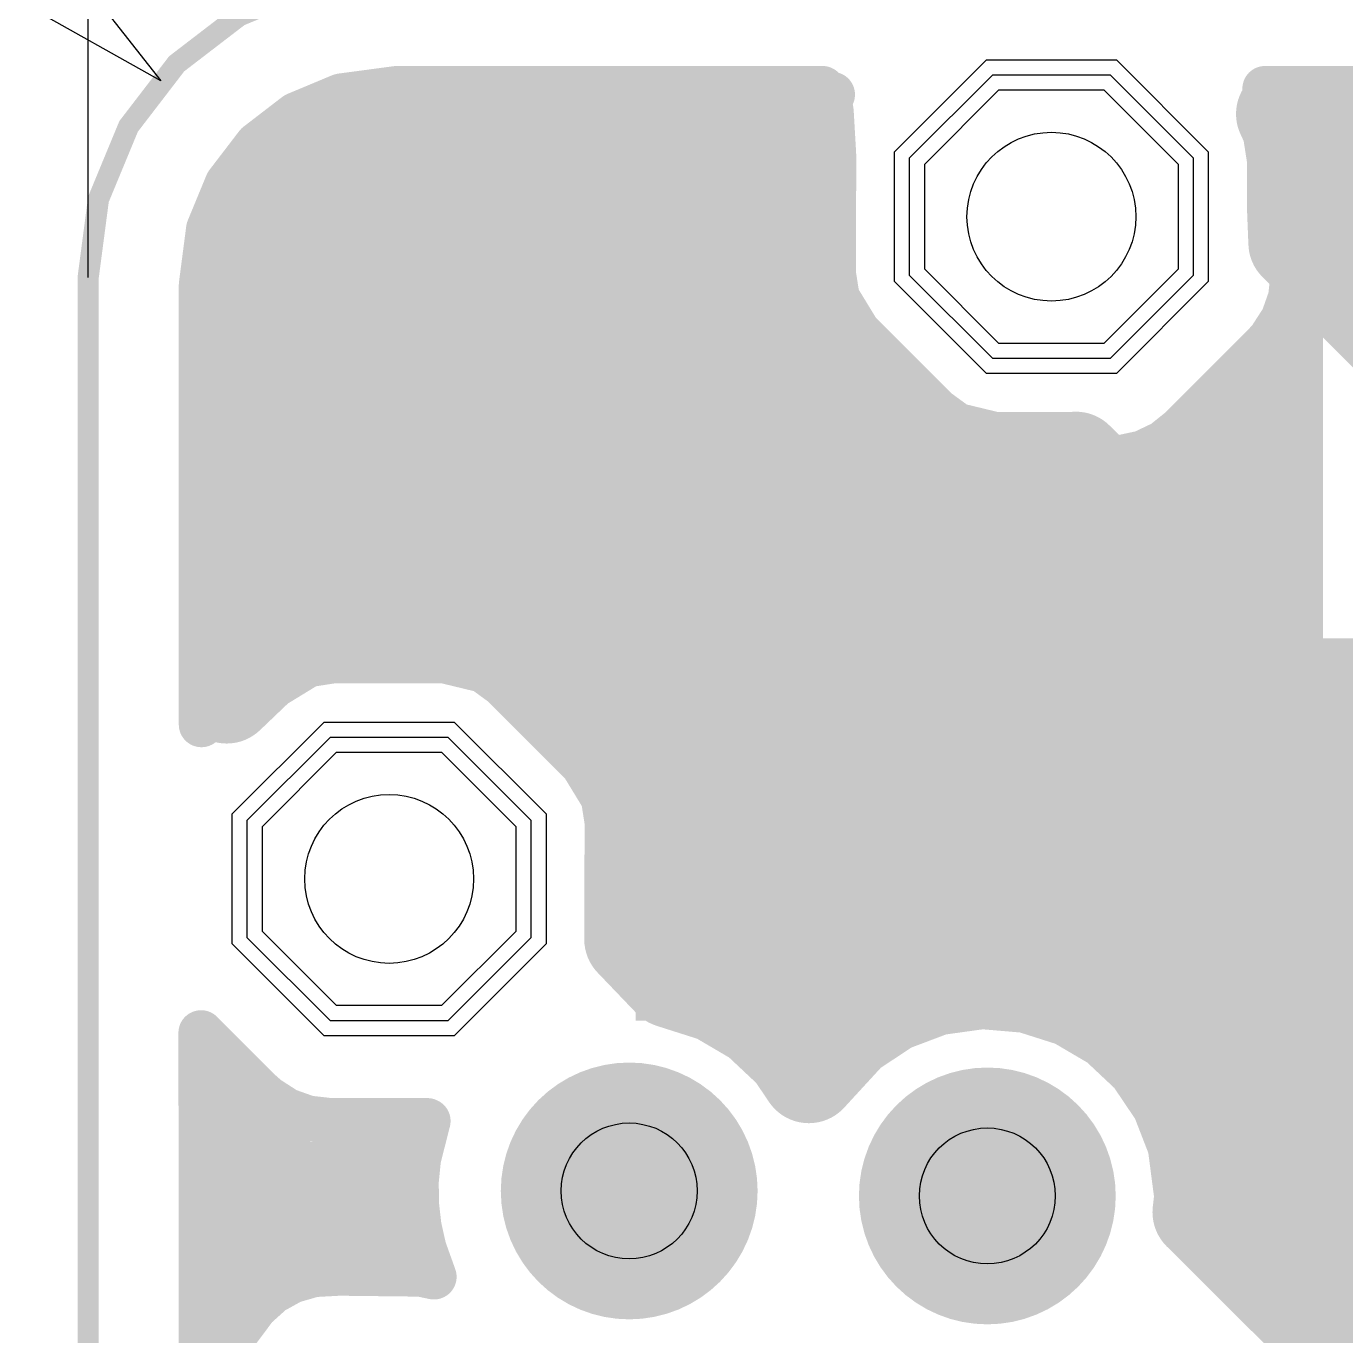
# Model space of a CAD drawing. Extents: x -121 to 151, y -197 to 34.
# Drawn here: x -0.41 to 8.32, y 17 to 25.66 of the extents above; entities that cross this region are included whole.
import ezdxf

# ---------------------------------------------------------------- set-up
doc = ezdxf.new("R2010")
doc.units = 0
for name, color, linetype in [('Board_Outline', 13, 'CONTINUOUS'), ('Bottom', 6, 'CONTINUOUS'), ('Bottom_Mask', 10, 'CONTINUOUS'), ('Bottom_Paste', 9, 'CONTINUOUS'), ('Drill_Bottom', 8, 'CONTINUOUS'), ('Drill_Top', 7, 'CONTINUOUS'), ('Top', 5, 'CONTINUOUS'), ('Top_Dimension', 14, 'CONTINUOUS'), ('Top_Mask', 3, 'CONTINUOUS'), ('Top_Paste', 4, 'CONTINUOUS'), ('Top_Silk', 2, 'CONTINUOUS')]:
    doc.layers.add(name, color=color, linetype=linetype)

msp = doc.modelspace()

# ---------------------------------------------------------------- linework, layer by layer
at = {"layer": 'Board_Outline', "linetype": 'CONTINUOUS', "const_width": 0.14}
msp.add_lwpolyline([(34, 0), (2, 0), (1.4823, 0.0681), (0.9999, 0.2678), (0.5857, 0.5856), (0.2678, 0.9999), (0.0681, 1.4823), (0, 2), (0, 24), (0.0681, 24.5177), (0.2678, 25.0001), (0.5857, 25.4143), (0.9999, 25.7322), (1.4823, 25.9319), (2, 26), (34, 26)], dxfattribs=at)
at = {"layer": 'Bottom', "linetype": 'CONTINUOUS', "const_width": 0.635}
for points in [[(1.7178, 25.0375), (1.4625, 24.9307)], [(2.0554, 25.0825), (1.7178, 25.0375)], [(4.7507, 25.0825), (2.0554, 25.0825)], [(4.767, 24.8029), (4.7507, 25.0825)], [(13.9582, 25.0825), (7.9158, 25.0825)], [(7.9158, 25.0825), (7.9556, 24.997)], [(1.4625, 24.9307), (1.24, 24.7599)], [(7.9556, 24.997), (7.9878, 24.7913)], [(1.24, 24.7599), (1.0692, 24.5373)], [(4.7647, 24.0137), (4.767, 24.8029)], [(7.9878, 24.7913), (7.9878, 24.4738)], [(1.0692, 24.5373), (0.9619, 24.2782)], [(1.0951, 24.4508), (4.6987, 24.4508)], [(7.9878, 24.4738), (7.9976, 24.2278)], [(8.0503, 24.4508), (12.279, 24.4508)], [(0.9619, 24.2782), (0.9175, 23.9402)], [(7.9976, 24.2278), (9.6603, 22.5651)], [(4.7969, 23.8081), (4.7647, 24.0137)], [(0.9175, 23.9402), (0.9175, 21.2322)], [(0.986, 23.8192), (4.7285, 23.8192)], [(4.9618, 23.5379), (4.7969, 23.8081)], [(8.4671, 23.8192), (12.0211, 23.8192)], [(5.5116, 22.9881), (4.9618, 23.5379)], [(0.986, 23.1875), (5.2444, 23.1875)], [(5.6798, 22.8654), (5.5116, 22.9881)], [(5.9874, 22.791), (5.6798, 22.8654)], [(6.5368, 22.791), (5.9874, 22.791)], [(8.2849, 21.0472), (6.538, 22.7942)], [(0.986, 22.5558), (6.7129, 22.5558)], [(0.986, 21.9242), (7.3479, 21.9242)], [(1.3977, 21.5978), (1.6034, 21.63)], [(1.6034, 21.63), (2.381, 21.63)], [(2.381, 21.63), (2.6886, 21.5556)], [(1.1276, 21.4329), (1.3977, 21.5978)], [(2.6886, 21.5556), (2.8568, 21.4329)], [(0.9175, 21.2322), (1.1276, 21.4329)], [(2.8568, 21.4329), (3.4066, 20.8831)], [(3.0596, 21.2925), (7.9729, 21.2925)], [(8.6307, 20.7209), (8.2849, 21.0472)], [(3.4066, 20.8831), (3.5715, 20.6129)], [(3.6153, 20.6608), (8.6576, 20.6608)], [(8.9203, 20.572), (8.6307, 20.7209)], [(3.5715, 20.6129), (3.6037, 20.4073)], [(3.6037, 20.4073), (3.6014, 19.6181)], [(3.6649, 20.0292), (12.1501, 20.0292)], [(3.6014, 19.6181), (3.8594, 19.3486)], [(3.6252, 19.3975), (12.2691, 19.3975)], [(3.8594, 19.3486), (4.1613, 19.2525)], [(5.6004, 19.2988), (5.9142, 19.3424)], [(5.9142, 19.3424), (6.2299, 19.3155)], [(4.1613, 19.2525), (4.4345, 19.092)], [(5.304, 19.1868), (5.6004, 19.2988)], [(6.2299, 19.3155), (6.5319, 19.2194)], [(5.0398, 19.012), (5.304, 19.1868)], [(6.5319, 19.2194), (6.805, 19.0589)], [(4.4345, 19.092), (4.6654, 18.875)], [(4.7705, 18.719), (5.0398, 19.012)], [(6.805, 19.0589), (7.0359, 18.8419)], [(4.6654, 18.875), (4.7705, 18.719)], [(7.0359, 18.8419), (7.213, 18.5792)], [(7.1574, 18.7658), (9.5505, 18.7658)], [(7.213, 18.5792), (7.3276, 18.2838)], [(7.3276, 18.2838), (7.3749, 17.92)], [(7.4253, 18.1342), (9.0544, 18.1342)], [(7.3749, 17.92), (7.3628, 17.8118)], [(7.3628, 17.8118), (8.0007, 17.1764)], [(7.7328, 17.5025), (8.9453, 17.5025)], [(8.0007, 17.1764), (9.0745, 17.1789)]]:
    msp.add_lwpolyline(points, dxfattribs=at)
at = {"layer": 'Bottom', "linetype": 'CONTINUOUS'}
for points, const_width in [([(1.559, 25.0375, 1), (1.8765, 25.0375, 1), (1.559, 25.0375, 1)], 0.3175), ([(1.559, 25.0375, 1), (1.8765, 25.0375, 1), (1.559, 25.0375, 1)], 0.3175), ([(1.8966, 25.0825, 1), (2.2141, 25.0825, 1), (1.8966, 25.0825, 1)], 0.3175), ([(1.8966, 25.0825, 1), (2.2141, 25.0825, 1), (1.8966, 25.0825, 1)], 0.3175), ([(4.592, 25.0825, 1), (4.9095, 25.0825, 1), (4.592, 25.0825, 1)], 0.3175), ([(4.592, 25.0825, 1), (4.9095, 25.0825, 1), (4.592, 25.0825, 1)], 0.3175), ([(7.757, 25.0825, 1), (8.0746, 25.0825, 1), (7.757, 25.0825, 1)], 0.3175), ([(7.757, 25.0825, 1), (8.0746, 25.0825, 1), (7.757, 25.0825, 1)], 0.3175), ([(1.3037, 24.9307, 1), (1.6212, 24.9307, 1), (1.3037, 24.9307, 1)], 0.3175), ([(1.3037, 24.9307, 1), (1.6212, 24.9307, 1), (1.3037, 24.9307, 1)], 0.3175), ([(7.7968, 24.997, 1), (8.1143, 24.997, 1), (7.7968, 24.997, 1)], 0.3175), ([(7.7968, 24.997, 1), (8.1143, 24.997, 1), (7.7968, 24.997, 1)], 0.3175), ([(1.0812, 24.7599, 1), (1.3987, 24.7599, 1), (1.0812, 24.7599, 1)], 0.3175), ([(1.0812, 24.7599, 1), (1.3987, 24.7599, 1), (1.0812, 24.7599, 1)], 0.3175), ([(4.6082, 24.8029, 1), (4.9258, 24.8029, 1), (4.6082, 24.8029, 1)], 0.3175), ([(4.6082, 24.8029, 1), (4.9258, 24.8029, 1), (4.6082, 24.8029, 1)], 0.3175), ([(7.829, 24.7913, 1), (8.1466, 24.7913, 1), (7.829, 24.7913, 1)], 0.3175), ([(7.829, 24.7913, 1), (8.1466, 24.7913, 1), (7.829, 24.7913, 1)], 0.3175), ([(0.9105, 24.5373, 1), (1.228, 24.5373, 1), (0.9105, 24.5373, 1)], 0.3175), ([(0.9105, 24.5373, 1), (1.228, 24.5373, 1), (0.9105, 24.5373, 1)], 0.3175), ([(7.829, 24.4738, 1), (8.1466, 24.4738, 1), (7.829, 24.4738, 1)], 0.3175), ([(7.829, 24.4738, 1), (8.1466, 24.4738, 1), (7.829, 24.4738, 1)], 0.3175), ([(0.8032, 24.2782, 1), (1.1207, 24.2782, 1), (0.8032, 24.2782, 1)], 0.3175), ([(0.8032, 24.2782, 1), (1.1207, 24.2782, 1), (0.8032, 24.2782, 1)], 0.3175), ([(7.8388, 24.2278, 1), (8.1563, 24.2278, 1), (7.8388, 24.2278, 1)], 0.3175), ([(7.8388, 24.2278, 1), (8.1563, 24.2278, 1), (7.8388, 24.2278, 1)], 0.3175), ([(4.6059, 24.0137, 1), (4.9234, 24.0137, 1), (4.6059, 24.0137, 1)], 0.3175), ([(4.6059, 24.0137, 1), (4.9234, 24.0137, 1), (4.6059, 24.0137, 1)], 0.3175), ([(0.7588, 23.9402, 1), (1.0763, 23.9402, 1), (0.7588, 23.9402, 1)], 0.3175), ([(0.7588, 23.9402, 1), (1.0763, 23.9402, 1), (0.7588, 23.9402, 1)], 0.3175), ([(4.6381, 23.8081, 1), (4.9556, 23.8081, 1), (4.6381, 23.8081, 1)], 0.3175), ([(4.6381, 23.8081, 1), (4.9556, 23.8081, 1), (4.6381, 23.8081, 1)], 0.3175), ([(4.803, 23.5379, 1), (5.1205, 23.5379, 1), (4.803, 23.5379, 1)], 0.3175), ([(4.803, 23.5379, 1), (5.1205, 23.5379, 1), (4.803, 23.5379, 1)], 0.3175), ([(5.3529, 22.9881, 1), (5.6704, 22.9881, 1), (5.3529, 22.9881, 1)], 0.3175), ([(5.3529, 22.9881, 1), (5.6704, 22.9881, 1), (5.3529, 22.9881, 1)], 0.3175), ([(5.5211, 22.8654, 1), (5.8385, 22.8654, 1), (5.5211, 22.8654, 1)], 0.3175), ([(5.5211, 22.8654, 1), (5.8385, 22.8654, 1), (5.5211, 22.8654, 1)], 0.3175), ([(5.8287, 22.791, 1), (6.1462, 22.791, 1), (5.8287, 22.791, 1)], 0.3175), ([(5.8287, 22.791, 1), (6.1462, 22.791, 1), (5.8287, 22.791, 1)], 0.3175), ([(6.3781, 22.791, 1), (6.6956, 22.791, 1), (6.3781, 22.791, 1)], 0.3175), ([(6.3792, 22.7942, 1), (6.6967, 22.7942, 1), (6.3792, 22.7942, 1)], 0.3175), ([(1.4446, 21.63, 1), (1.7621, 21.63, 1), (1.4446, 21.63, 1)], 0.3175), ([(1.4446, 21.63, 1), (1.7621, 21.63, 1), (1.4446, 21.63, 1)], 0.3175), ([(2.2222, 21.63, 1), (2.5397, 21.63, 1), (2.2222, 21.63, 1)], 0.3175), ([(2.2222, 21.63, 1), (2.5397, 21.63, 1), (2.2222, 21.63, 1)], 0.3175), ([(1.239, 21.5978, 1), (1.5565, 21.5978, 1), (1.239, 21.5978, 1)], 0.3175), ([(1.239, 21.5978, 1), (1.5565, 21.5978, 1), (1.239, 21.5978, 1)], 0.3175), ([(2.5298, 21.5556, 1), (2.8473, 21.5556, 1), (2.5298, 21.5556, 1)], 0.3175), ([(2.5298, 21.5556, 1), (2.8473, 21.5556, 1), (2.5298, 21.5556, 1)], 0.3175), ([(0.9688, 21.4329, 1), (1.2863, 21.4329, 1), (0.9688, 21.4329, 1)], 0.3175), ([(0.9688, 21.4329, 1), (1.2863, 21.4329, 1), (0.9688, 21.4329, 1)], 0.3175), ([(2.698, 21.4329, 1), (3.0155, 21.4329, 1), (2.698, 21.4329, 1)], 0.3175), ([(2.698, 21.4329, 1), (3.0155, 21.4329, 1), (2.698, 21.4329, 1)], 0.3175), ([(0.7587, 21.2322, 1), (1.0762, 21.2322, 1), (0.7587, 21.2322, 1)], 0.3175), ([(0.7587, 21.2322, 1), (1.0762, 21.2322, 1), (0.7587, 21.2322, 1)], 0.3175), ([(8.1262, 21.0472, 1), (8.4437, 21.0472, 1), (8.1262, 21.0472, 1)], 0.3175), ([(8.1262, 21.0472, 1), (8.4437, 21.0472, 1), (8.1262, 21.0472, 1)], 0.3175), ([(3.2479, 20.8831, 1), (3.5654, 20.8831, 1), (3.2479, 20.8831, 1)], 0.3175), ([(3.2479, 20.8831, 1), (3.5654, 20.8831, 1), (3.2479, 20.8831, 1)], 0.3175), ([(8.4719, 20.7209, 1), (8.7894, 20.7209, 1), (8.4719, 20.7209, 1)], 0.3175), ([(8.4719, 20.7209, 1), (8.7894, 20.7209, 1), (8.4719, 20.7209, 1)], 0.3175), ([(3.4128, 20.6129, 1), (3.7303, 20.6129, 1), (3.4128, 20.6129, 1)], 0.3175), ([(3.4128, 20.6129, 1), (3.7303, 20.6129, 1), (3.4128, 20.6129, 1)], 0.3175), ([(3.445, 20.4073, 1), (3.7625, 20.4073, 1), (3.445, 20.4073, 1)], 0.3175), ([(3.445, 20.4073, 1), (3.7625, 20.4073, 1), (3.445, 20.4073, 1)], 0.3175), ([(3.4427, 19.6181, 1), (3.7602, 19.6181, 1), (3.4427, 19.6181, 1)], 0.3175), ([(3.4427, 19.6181, 1), (3.7602, 19.6181, 1), (3.4427, 19.6181, 1)], 0.3175), ([(3.7006, 19.3486, 1), (4.0181, 19.3486, 1), (3.7006, 19.3486, 1)], 0.3175), ([(3.7006, 19.3486, 1), (4.0181, 19.3486, 1), (3.7006, 19.3486, 1)], 0.3175), ([(5.7555, 19.3424, 1), (6.073, 19.3424, 1), (5.7555, 19.3424, 1)], 0.3175), ([(5.7555, 19.3424, 1), (6.073, 19.3424, 1), (5.7555, 19.3424, 1)], 0.3175), ([(4.0026, 19.2525, 1), (4.3201, 19.2525, 1), (4.0026, 19.2525, 1)], 0.3175), ([(4.0026, 19.2525, 1), (4.3201, 19.2525, 1), (4.0026, 19.2525, 1)], 0.3175), ([(5.4417, 19.2988, 1), (5.7592, 19.2988, 1), (5.4417, 19.2988, 1)], 0.3175), ([(5.4417, 19.2988, 1), (5.7592, 19.2988, 1), (5.4417, 19.2988, 1)], 0.3175), ([(6.0712, 19.3155, 1), (6.3887, 19.3155, 1), (6.0712, 19.3155, 1)], 0.3175), ([(6.0712, 19.3155, 1), (6.3887, 19.3155, 1), (6.0712, 19.3155, 1)], 0.3175), ([(5.1453, 19.1868, 1), (5.4628, 19.1868, 1), (5.1453, 19.1868, 1)], 0.3175), ([(5.1453, 19.1868, 1), (5.4628, 19.1868, 1), (5.1453, 19.1868, 1)], 0.3175), ([(6.3731, 19.2194, 1), (6.6906, 19.2194, 1), (6.3731, 19.2194, 1)], 0.3175), ([(6.3731, 19.2194, 1), (6.6906, 19.2194, 1), (6.3731, 19.2194, 1)], 0.3175), ([(4.2758, 19.092, 1), (4.5932, 19.092, 1), (4.2758, 19.092, 1)], 0.3175), ([(4.2758, 19.092, 1), (4.5932, 19.092, 1), (4.2758, 19.092, 1)], 0.3175), ([(4.881, 19.012, 1), (5.1985, 19.012, 1), (4.881, 19.012, 1)], 0.3175), ([(4.881, 19.012, 1), (5.1985, 19.012, 1), (4.881, 19.012, 1)], 0.3175), ([(6.6463, 19.0589, 1), (6.9638, 19.0589, 1), (6.6463, 19.0589, 1)], 0.3175), ([(6.6463, 19.0589, 1), (6.9638, 19.0589, 1), (6.6463, 19.0589, 1)], 0.3175), ([(4.5066, 18.875, 1), (4.8241, 18.875, 1), (4.5066, 18.875, 1)], 0.3175), ([(4.5066, 18.875, 1), (4.8241, 18.875, 1), (4.5066, 18.875, 1)], 0.3175), ([(6.8772, 18.8419, 1), (7.1947, 18.8419, 1), (6.8772, 18.8419, 1)], 0.3175), ([(6.8772, 18.8419, 1), (7.1947, 18.8419, 1), (6.8772, 18.8419, 1)], 0.3175), ([(4.6118, 18.719, 1), (4.9293, 18.719, 1), (4.6118, 18.719, 1)], 0.3175), ([(4.6118, 18.719, 1), (4.9293, 18.719, 1), (4.6118, 18.719, 1)], 0.3175), ([(7.0542, 18.5792, 1), (7.3717, 18.5792, 1), (7.0542, 18.5792, 1)], 0.3175), ([(7.0542, 18.5792, 1), (7.3717, 18.5792, 1), (7.0542, 18.5792, 1)], 0.3175), ([(3.9565, 17.9531, 1), (3.2065, 17.9531, 1), (3.9565, 17.9531, 1)], 0.75), ([(6.327, 17.92, 1), (5.577, 17.92, 1), (6.327, 17.92, 1)], 0.75), ([(7.1689, 18.2838, 1), (7.4864, 18.2838, 1), (7.1689, 18.2838, 1)], 0.3175), ([(7.1689, 18.2838, 1), (7.4864, 18.2838, 1), (7.1689, 18.2838, 1)], 0.3175), ([(7.2161, 17.92, 1), (7.5336, 17.92, 1), (7.2161, 17.92, 1)], 0.3175), ([(7.2161, 17.92, 1), (7.5336, 17.92, 1), (7.2161, 17.92, 1)], 0.3175), ([(7.204, 17.8118, 1), (7.5215, 17.8118, 1), (7.204, 17.8118, 1)], 0.3175), ([(7.204, 17.8118, 1), (7.5215, 17.8118, 1), (7.204, 17.8118, 1)], 0.3175), ([(7.842, 17.1764, 1), (8.1595, 17.1764, 1), (7.842, 17.1764, 1)], 0.3175), ([(7.842, 17.1764, 1), (8.1595, 17.1764, 1), (7.842, 17.1764, 1)], 0.3175)]:
    msp.add_lwpolyline(points, format="xyb", dxfattribs=dict(at, const_width=const_width))
for points in [[(5.4376, 24.7913), (5.9874, 25.3412), (6.765, 25.3412), (7.3149, 24.7913), (7.3149, 24.0137), (6.765, 23.4639), (5.9874, 23.4639), (5.4376, 24.0137), (5.4376, 24.7913)], [(1.0535, 20.4073), (1.6034, 20.9571), (2.381, 20.9571), (2.9308, 20.4073), (2.9308, 19.6297), (2.381, 19.0798), (1.6034, 19.0798), (1.0535, 19.6297), (1.0535, 20.4073)]]:
    msp.add_lwpolyline(points, dxfattribs=at)
at = {"layer": 'Bottom_Mask', "linetype": 'CONTINUOUS'}
for points in [[(5.3376, 24.8328), (5.946, 25.4412), (6.8065, 25.4412), (7.4149, 24.8328), (7.4149, 23.9723), (6.8065, 23.3639), (5.946, 23.3639), (5.3376, 23.9723), (5.3376, 24.8328)], [(0.9535, 20.4487), (1.5619, 21.0571), (2.4224, 21.0571), (3.0308, 20.4487), (3.0308, 19.5882), (2.4224, 18.9798), (1.5619, 18.9798), (0.9535, 19.5882), (0.9535, 20.4487)]]:
    msp.add_lwpolyline(points, dxfattribs=at)
at = {"layer": 'Bottom_Mask', "linetype": 'CONTINUOUS', "const_width": 0.85}
for points in [[(4.0065, 17.9531, 1), (3.1565, 17.9531, 1), (4.0065, 17.9531, 1)], [(3.1565, 17.9531, 1), (4.0065, 17.9531, 1), (3.1565, 17.9531, 1)], [(6.377, 17.92, 1), (5.527, 17.92, 1), (6.377, 17.92, 1)], [(5.527, 17.92, 1), (6.377, 17.92, 1), (5.527, 17.92, 1)]]:
    msp.add_lwpolyline(points, format="xyb", dxfattribs=at)
at = {"layer": 'Bottom_Paste', "linetype": 'CONTINUOUS'}
for points in [[(5.5376, 24.7499), (6.0289, 25.2412), (6.7236, 25.2412), (7.2149, 24.7499), (7.2149, 24.0552), (6.7236, 23.5639), (6.0289, 23.5639), (5.5376, 24.0552), (5.5376, 24.7499)], [(1.1535, 20.3658), (1.6448, 20.8571), (2.3395, 20.8571), (2.8308, 20.3658), (2.8308, 19.6711), (2.3395, 19.1798), (1.6448, 19.1798), (1.1535, 19.6711), (1.1535, 20.3658)]]:
    msp.add_lwpolyline(points, dxfattribs=at)
at = {"layer": 'Bottom_Paste', "linetype": 'CONTINUOUS', "const_width": 0.65}
for points in [[(3.2565, 17.9531, 1), (3.9065, 17.9531, 1), (3.2565, 17.9531, 1)], [(5.627, 17.92, 1), (6.277, 17.92, 1), (5.627, 17.92, 1)]]:
    msp.add_lwpolyline(points, format="xyb", dxfattribs=at)
at = {"layer": 'Drill_Bottom'}
for centre, radius in [((6.3762, 24.4025), 0.5588), ((1.9922, 20.0185), 0.5588), ((3.5815, 17.9531), 0.45), ((5.952, 17.92), 0.45)]:
    msp.add_circle(centre, radius, dxfattribs=at)
at = {"layer": 'Drill_Top'}
for centre, radius in [((6.3762, 24.4025), 0.5588), ((1.9922, 20.0185), 0.5588), ((3.5815, 17.9531), 0.45), ((5.952, 17.92), 0.45)]:
    msp.add_circle(centre, radius, dxfattribs=at)
at = {"layer": 'Top', "linetype": 'CONTINUOUS', "const_width": 0.3}
for points in [[(1.6745, 25.2007), (1.3765, 25.0764)], [(2.0431, 25.25), (1.6745, 25.2007)], [(4.8607, 25.25), (2.0431, 25.25)], [(4.8424, 25.0812), (4.926, 25.2108)], [(4.8898, 25.1625), (4.8607, 25.25)], [(4.926, 25.2108), (4.8898, 25.1625)], [(8.024, 25.2484), (7.7904, 25.25)], [(7.7904, 25.25), (7.8422, 25.1915)], [(7.8422, 25.1915), (7.9187, 25.0628)], [(8.024, 20.045), (8.024, 25.2484)], [(1.3765, 25.0764), (1.1192, 24.8784)], [(4.7925, 24.9401), (4.8424, 25.0812)], [(7.9187, 25.0628), (7.9642, 24.9202)], [(1.2464, 24.9533), (4.7677, 24.9533)], [(4.7756, 24.7913), (4.7925, 24.9401)], [(7.9642, 24.9202), (7.9769, 24.6413)], [(1.1192, 24.8784), (0.9219, 24.6205)], [(4.7756, 24.0137), (4.7756, 24.7913)], [(0.9792, 24.6567), (4.7442, 24.6567)], [(0.9219, 24.6205), (0.7981, 24.3204)], [(7.9769, 24.6413), (7.9769, 24.0137)], [(0.7981, 24.3204), (0.75, 23.9508)], [(0.8433, 24.36), (4.7442, 24.36)], [(0.7964, 24.0633), (4.7442, 24.0633)], [(4.7793, 23.9486), (4.7756, 24.0137)], [(7.9769, 24.0137), (7.96, 23.865)], [(0.75, 23.9508), (0.75, 21.0404)], [(4.8118, 23.7978), (4.7793, 23.9486)], [(7.96, 23.865), (7.9101, 23.7239)], [(4.8763, 23.6628), (4.8118, 23.7978)], [(0.7823, 23.7667), (4.7958, 23.7667)], [(7.9101, 23.7239), (7.8264, 23.5943)], [(4.9695, 23.5456), (4.8763, 23.6628)], [(5.5193, 22.9958), (4.9695, 23.5456)], [(7.783, 23.5456), (7.2331, 22.9958)], [(7.8264, 23.5943), (7.783, 23.5456)], [(0.7823, 23.47), (5.0161, 23.47)], [(7.7386, 23.47), (7.9927, 23.47)], [(0.7823, 23.1733), (5.3114, 23.1733)], [(7.4386, 23.1733), (7.9927, 23.1733)], [(5.568, 22.9523), (5.5193, 22.9958)], [(7.2331, 22.9958), (7.116, 22.9026)], [(5.6976, 22.8687), (5.568, 22.9523)], [(0.7823, 22.8767), (5.6536, 22.8767)], [(5.8387, 22.8188), (5.6976, 22.8687)], [(5.9874, 22.8019), (5.8387, 22.8188)], [(6.9809, 22.8381), (6.8302, 22.8056)], [(7.116, 22.9026), (6.9809, 22.8381)], [(7.1011, 22.8767), (7.9927, 22.8767)], [(6.765, 22.8019), (5.9874, 22.8019)], [(6.8302, 22.8056), (6.765, 22.8019)], [(0.7823, 22.58), (7.9927, 22.58)], [(0.7823, 22.2833), (7.9927, 22.2833)], [(0.7823, 21.9867), (7.9927, 21.9867)], [(0.7823, 21.69), (7.9927, 21.69)], [(1.3875, 21.5829), (1.5382, 21.6154)], [(1.5382, 21.6154), (1.6034, 21.6191)], [(1.6034, 21.6191), (2.381, 21.6191)], [(2.381, 21.6191), (2.5297, 21.6022)], [(2.5297, 21.6022), (2.6708, 21.5523)], [(1.1353, 21.4252), (1.2524, 21.5184)], [(1.2524, 21.5184), (1.3875, 21.5829)], [(2.6708, 21.5523), (2.8004, 21.4687)], [(0.75, 21.0404), (1.1353, 21.4252)], [(2.8004, 21.4687), (2.8491, 21.4252)], [(2.8491, 21.4252), (3.3429, 20.9314)], [(8.0246, 21.462), (11.0474, 21.462)], [(0.7823, 21.3933), (1.0739, 21.3933)], [(2.9105, 21.3933), (7.9927, 21.3933)], [(3.2058, 21.0967), (7.9927, 21.0967)], [(3.3429, 20.9314), (6.755, 20.9305)], [(6.755, 20.9305), (6.9043, 20.9182)], [(6.9043, 20.9182), (7.0496, 20.8816)], [(7.0496, 20.8816), (7.1869, 20.8217)], [(7.1869, 20.8217), (7.2732, 20.7689)], [(7.2558, 20.8), (7.9927, 20.8)], [(7.2732, 20.7689), (7.3998, 20.6633)], [(7.3998, 20.6633), (8.024, 20.045)], [(7.5886, 20.5033), (7.9927, 20.5033)], [(7.8839, 20.2067), (7.9969, 20.2067)], [(11.048, 19.925), (8.1423, 19.9209)], [(8.1423, 19.9209), (8.9758, 19.0873)], [(8.1839, 19.91), (12.1927, 19.91)], [(1.1353, 18.6117), (0.7475, 18.9995)], [(0.7475, 18.9995), (0.75, 16.7092)], [(0.7823, 18.7233), (0.9967, 18.7233)], [(1.1839, 18.5683), (1.1353, 18.6117)], [(1.3135, 18.4846), (1.1839, 18.5683)], [(1.4546, 18.4347), (1.3135, 18.4846)], [(0.7823, 18.4267), (1.4677, 18.4267)], [(1.6034, 18.4178), (1.4546, 18.4347)], [(2.245, 18.4178), (1.6034, 18.4178)], [(2.1857, 18.1664), (2.2491, 18.4158)], [(0.7823, 18.13), (2.152, 18.13)], [(2.1709, 18.0172), (2.1857, 18.1664)], [(2.1721, 17.8673), (2.1709, 18.0172)], [(2.1891, 17.7183), (2.1721, 17.8673)], [(0.7823, 17.8333), (2.1427, 17.8333)], [(2.2219, 17.572), (2.1891, 17.7183)], [(0.7823, 17.5367), (2.2036, 17.5367)], [(2.2889, 17.3846), (2.2219, 17.572)], [(1.4932, 17.4004), (1.6625, 17.4095)], [(1.6625, 17.4095), (2.1992, 17.4034)], [(2.1992, 17.4034), (2.2889, 17.3846)], [(1.2183, 17.2866), (1.3493, 17.3592)], [(1.3493, 17.3592), (1.4932, 17.4004)], [(0.7823, 17.24), (1.1302, 17.24)], [(1.107, 17.1865), (1.2183, 17.2866)], [(0.75, 16.7092), (1.107, 17.1865)], [(0.7823, 16.9433), (0.8944, 16.9433)]]:
    msp.add_lwpolyline(points, dxfattribs=at)
at = {"layer": 'Top', "linetype": 'CONTINUOUS'}
for points, const_width in [([(1.5995, 25.2007, 1), (1.7495, 25.2007, 1), (1.5995, 25.2007, 1)], 0.15), ([(1.5995, 25.2007, 1), (1.7495, 25.2007, 1), (1.5995, 25.2007, 1)], 0.15), ([(1.9681, 25.25, 1), (2.1181, 25.25, 1), (1.9681, 25.25, 1)], 0.15), ([(1.9681, 25.25, 1), (2.1181, 25.25, 1), (1.9681, 25.25, 1)], 0.15), ([(4.7857, 25.25, 1), (4.9357, 25.25, 1), (4.7857, 25.25, 1)], 0.15), ([(4.7857, 25.25, 1), (4.9357, 25.25, 1), (4.7857, 25.25, 1)], 0.15), ([(4.851, 25.2108, 1), (5.001, 25.2108, 1), (4.851, 25.2108, 1)], 0.15), ([(4.851, 25.2108, 1), (5.001, 25.2108, 1), (4.851, 25.2108, 1)], 0.15), ([(7.7154, 25.25, 1), (7.8654, 25.25, 1), (7.7154, 25.25, 1)], 0.15), ([(7.7154, 25.25, 1), (7.8654, 25.25, 1), (7.7154, 25.25, 1)], 0.15), ([(7.7672, 25.1915, 1), (7.9172, 25.1915, 1), (7.7672, 25.1915, 1)], 0.15), ([(7.7672, 25.1915, 1), (7.9172, 25.1915, 1), (7.7672, 25.1915, 1)], 0.15), ([(7.949, 25.2484, 1), (8.099, 25.2484, 1), (7.949, 25.2484, 1)], 0.15), ([(7.949, 25.2484, 1), (8.099, 25.2484, 1), (7.949, 25.2484, 1)], 0.15), ([(4.8148, 25.1625, 1), (4.9648, 25.1625, 1), (4.8148, 25.1625, 1)], 0.15), ([(4.8148, 25.1625, 1), (4.9648, 25.1625, 1), (4.8148, 25.1625, 1)], 0.15), ([(1.3015, 25.0764, 1), (1.4515, 25.0764, 1), (1.3015, 25.0764, 1)], 0.15), ([(1.3015, 25.0764, 1), (1.4515, 25.0764, 1), (1.3015, 25.0764, 1)], 0.15), ([(4.7674, 25.0812, 1), (4.9174, 25.0812, 1), (4.7674, 25.0812, 1)], 0.15), ([(4.7674, 25.0812, 1), (4.9174, 25.0812, 1), (4.7674, 25.0812, 1)], 0.15), ([(7.8437, 25.0628, 1), (7.9937, 25.0628, 1), (7.8437, 25.0628, 1)], 0.15), ([(7.8437, 25.0628, 1), (7.9937, 25.0628, 1), (7.8437, 25.0628, 1)], 0.15), ([(4.7175, 24.9401, 1), (4.8675, 24.9401, 1), (4.7175, 24.9401, 1)], 0.15), ([(4.7175, 24.9401, 1), (4.8675, 24.9401, 1), (4.7175, 24.9401, 1)], 0.15), ([(7.8892, 24.9202, 1), (8.0392, 24.9202, 1), (7.8892, 24.9202, 1)], 0.15), ([(7.8892, 24.9202, 1), (8.0392, 24.9202, 1), (7.8892, 24.9202, 1)], 0.15), ([(1.0442, 24.8784, 1), (1.1942, 24.8784, 1), (1.0442, 24.8784, 1)], 0.15), ([(1.0442, 24.8784, 1), (1.1942, 24.8784, 1), (1.0442, 24.8784, 1)], 0.15), ([(4.7006, 24.7913, 1), (4.8506, 24.7913, 1), (4.7006, 24.7913, 1)], 0.15), ([(4.7006, 24.7913, 1), (4.8506, 24.7913, 1), (4.7006, 24.7913, 1)], 0.15), ([(0.8469, 24.6205, 1), (0.9969, 24.6205, 1), (0.8469, 24.6205, 1)], 0.15), ([(0.8469, 24.6205, 1), (0.9969, 24.6205, 1), (0.8469, 24.6205, 1)], 0.15), ([(7.9019, 24.6413, 1), (8.0519, 24.6413, 1), (7.9019, 24.6413, 1)], 0.15), ([(7.9019, 24.6413, 1), (8.0519, 24.6413, 1), (7.9019, 24.6413, 1)], 0.15), ([(0.7231, 24.3204, 1), (0.8731, 24.3204, 1), (0.7231, 24.3204, 1)], 0.15), ([(0.7231, 24.3204, 1), (0.8731, 24.3204, 1), (0.7231, 24.3204, 1)], 0.15), ([(4.7006, 24.0137, 1), (4.8506, 24.0137, 1), (4.7006, 24.0137, 1)], 0.15), ([(4.7006, 24.0137, 1), (4.8506, 24.0137, 1), (4.7006, 24.0137, 1)], 0.15), ([(7.9019, 24.0137, 1), (8.0519, 24.0137, 1), (7.9019, 24.0137, 1)], 0.15), ([(7.9019, 24.0137, 1), (8.0519, 24.0137, 1), (7.9019, 24.0137, 1)], 0.15), ([(0.675, 23.9508, 1), (0.825, 23.9508, 1), (0.675, 23.9508, 1)], 0.15), ([(0.675, 23.9508, 1), (0.825, 23.9508, 1), (0.675, 23.9508, 1)], 0.15), ([(4.7043, 23.9486, 1), (4.8543, 23.9486, 1), (4.7043, 23.9486, 1)], 0.15), ([(4.7043, 23.9486, 1), (4.8543, 23.9486, 1), (4.7043, 23.9486, 1)], 0.15), ([(7.885, 23.865, 1), (8.035, 23.865, 1), (7.885, 23.865, 1)], 0.15), ([(7.885, 23.865, 1), (8.035, 23.865, 1), (7.885, 23.865, 1)], 0.15), ([(4.7368, 23.7978, 1), (4.8868, 23.7978, 1), (4.7368, 23.7978, 1)], 0.15), ([(4.7368, 23.7978, 1), (4.8868, 23.7978, 1), (4.7368, 23.7978, 1)], 0.15), ([(7.8351, 23.7239, 1), (7.9851, 23.7239, 1), (7.8351, 23.7239, 1)], 0.15), ([(7.8351, 23.7239, 1), (7.9851, 23.7239, 1), (7.8351, 23.7239, 1)], 0.15), ([(4.8013, 23.6628, 1), (4.9513, 23.6628, 1), (4.8013, 23.6628, 1)], 0.15), ([(4.8013, 23.6628, 1), (4.9513, 23.6628, 1), (4.8013, 23.6628, 1)], 0.15), ([(4.8945, 23.5456, 1), (5.0445, 23.5456, 1), (4.8945, 23.5456, 1)], 0.15), ([(4.8945, 23.5456, 1), (5.0445, 23.5456, 1), (4.8945, 23.5456, 1)], 0.15), ([(7.708, 23.5456, 1), (7.858, 23.5456, 1), (7.708, 23.5456, 1)], 0.15), ([(7.708, 23.5456, 1), (7.858, 23.5456, 1), (7.708, 23.5456, 1)], 0.15), ([(7.7514, 23.5943, 1), (7.9014, 23.5943, 1), (7.7514, 23.5943, 1)], 0.15), ([(7.7514, 23.5943, 1), (7.9014, 23.5943, 1), (7.7514, 23.5943, 1)], 0.15), ([(5.4443, 22.9958, 1), (5.5943, 22.9958, 1), (5.4443, 22.9958, 1)], 0.15), ([(5.4443, 22.9958, 1), (5.5943, 22.9958, 1), (5.4443, 22.9958, 1)], 0.15), ([(7.1581, 22.9958, 1), (7.3081, 22.9958, 1), (7.1581, 22.9958, 1)], 0.15), ([(7.1581, 22.9958, 1), (7.3081, 22.9958, 1), (7.1581, 22.9958, 1)], 0.15), ([(5.493, 22.9523, 1), (5.643, 22.9523, 1), (5.493, 22.9523, 1)], 0.15), ([(5.493, 22.9523, 1), (5.643, 22.9523, 1), (5.493, 22.9523, 1)], 0.15), ([(5.6226, 22.8687, 1), (5.7726, 22.8687, 1), (5.6226, 22.8687, 1)], 0.15), ([(5.6226, 22.8687, 1), (5.7726, 22.8687, 1), (5.6226, 22.8687, 1)], 0.15), ([(5.7637, 22.8188, 1), (5.9137, 22.8188, 1), (5.7637, 22.8188, 1)], 0.15), ([(5.7637, 22.8188, 1), (5.9137, 22.8188, 1), (5.7637, 22.8188, 1)], 0.15), ([(6.9059, 22.8381, 1), (7.0559, 22.8381, 1), (6.9059, 22.8381, 1)], 0.15), ([(6.9059, 22.8381, 1), (7.0559, 22.8381, 1), (6.9059, 22.8381, 1)], 0.15), ([(7.041, 22.9026, 1), (7.191, 22.9026, 1), (7.041, 22.9026, 1)], 0.15), ([(7.041, 22.9026, 1), (7.191, 22.9026, 1), (7.041, 22.9026, 1)], 0.15), ([(5.9124, 22.8019, 1), (6.0624, 22.8019, 1), (5.9124, 22.8019, 1)], 0.15), ([(5.9124, 22.8019, 1), (6.0624, 22.8019, 1), (5.9124, 22.8019, 1)], 0.15), ([(6.69, 22.8019, 1), (6.84, 22.8019, 1), (6.69, 22.8019, 1)], 0.15), ([(6.69, 22.8019, 1), (6.84, 22.8019, 1), (6.69, 22.8019, 1)], 0.15), ([(6.7552, 22.8056, 1), (6.9052, 22.8056, 1), (6.7552, 22.8056, 1)], 0.15), ([(6.7552, 22.8056, 1), (6.9052, 22.8056, 1), (6.7552, 22.8056, 1)], 0.15), ([(1.4632, 21.6154, 1), (1.6132, 21.6154, 1), (1.4632, 21.6154, 1)], 0.15), ([(1.4632, 21.6154, 1), (1.6132, 21.6154, 1), (1.4632, 21.6154, 1)], 0.15), ([(1.5284, 21.6191, 1), (1.6784, 21.6191, 1), (1.5284, 21.6191, 1)], 0.15), ([(1.5284, 21.6191, 1), (1.6784, 21.6191, 1), (1.5284, 21.6191, 1)], 0.15), ([(2.306, 21.6191, 1), (2.456, 21.6191, 1), (2.306, 21.6191, 1)], 0.15), ([(2.306, 21.6191, 1), (2.456, 21.6191, 1), (2.306, 21.6191, 1)], 0.15), ([(2.4547, 21.6022, 1), (2.6047, 21.6022, 1), (2.4547, 21.6022, 1)], 0.15), ([(2.4547, 21.6022, 1), (2.6047, 21.6022, 1), (2.4547, 21.6022, 1)], 0.15), ([(1.1774, 21.5184, 1), (1.3274, 21.5184, 1), (1.1774, 21.5184, 1)], 0.15), ([(1.1774, 21.5184, 1), (1.3274, 21.5184, 1), (1.1774, 21.5184, 1)], 0.15), ([(1.3125, 21.5829, 1), (1.4625, 21.5829, 1), (1.3125, 21.5829, 1)], 0.15), ([(1.3125, 21.5829, 1), (1.4625, 21.5829, 1), (1.3125, 21.5829, 1)], 0.15), ([(2.5958, 21.5523, 1), (2.7458, 21.5523, 1), (2.5958, 21.5523, 1)], 0.15), ([(2.5958, 21.5523, 1), (2.7458, 21.5523, 1), (2.5958, 21.5523, 1)], 0.15), ([(1.0603, 21.4252, 1), (1.2103, 21.4252, 1), (1.0603, 21.4252, 1)], 0.15), ([(1.0603, 21.4252, 1), (1.2103, 21.4252, 1), (1.0603, 21.4252, 1)], 0.15), ([(2.7254, 21.4687, 1), (2.8754, 21.4687, 1), (2.7254, 21.4687, 1)], 0.15), ([(2.7254, 21.4687, 1), (2.8754, 21.4687, 1), (2.7254, 21.4687, 1)], 0.15), ([(2.7741, 21.4252, 1), (2.9241, 21.4252, 1), (2.7741, 21.4252, 1)], 0.15), ([(2.7741, 21.4252, 1), (2.9241, 21.4252, 1), (2.7741, 21.4252, 1)], 0.15), ([(0.675, 21.0404, 1), (0.825, 21.0404, 1), (0.675, 21.0404, 1)], 0.15), ([(0.675, 21.0404, 1), (0.825, 21.0404, 1), (0.675, 21.0404, 1)], 0.15), ([(3.2679, 20.9314, 1), (3.4179, 20.9314, 1), (3.2679, 20.9314, 1)], 0.15), ([(3.2679, 20.9314, 1), (3.4179, 20.9314, 1), (3.2679, 20.9314, 1)], 0.15), ([(6.68, 20.9305, 1), (6.83, 20.9305, 1), (6.68, 20.9305, 1)], 0.15), ([(6.68, 20.9305, 1), (6.83, 20.9305, 1), (6.68, 20.9305, 1)], 0.15), ([(6.8293, 20.9182, 1), (6.9793, 20.9182, 1), (6.8293, 20.9182, 1)], 0.15), ([(6.8293, 20.9182, 1), (6.9793, 20.9182, 1), (6.8293, 20.9182, 1)], 0.15), ([(6.9746, 20.8816, 1), (7.1246, 20.8816, 1), (6.9746, 20.8816, 1)], 0.15), ([(6.9746, 20.8816, 1), (7.1246, 20.8816, 1), (6.9746, 20.8816, 1)], 0.15), ([(7.1119, 20.8217, 1), (7.2619, 20.8217, 1), (7.1119, 20.8217, 1)], 0.15), ([(7.1119, 20.8217, 1), (7.2619, 20.8217, 1), (7.1119, 20.8217, 1)], 0.15), ([(7.1982, 20.7689, 1), (7.3482, 20.7689, 1), (7.1982, 20.7689, 1)], 0.15), ([(7.1982, 20.7689, 1), (7.3482, 20.7689, 1), (7.1982, 20.7689, 1)], 0.15), ([(7.3248, 20.6633, 1), (7.4748, 20.6633, 1), (7.3248, 20.6633, 1)], 0.15), ([(7.3248, 20.6633, 1), (7.4748, 20.6633, 1), (7.3248, 20.6633, 1)], 0.15), ([(7.949, 20.045, 1), (8.099, 20.045, 1), (7.949, 20.045, 1)], 0.15), ([(7.949, 20.045, 1), (8.099, 20.045, 1), (7.949, 20.045, 1)], 0.15), ([(8.0673, 19.9209, 1), (8.2173, 19.9209, 1), (8.0673, 19.9209, 1)], 0.15), ([(8.0673, 19.9209, 1), (8.2173, 19.9209, 1), (8.0673, 19.9209, 1)], 0.15), ([(0.6725, 18.9995, 1), (0.8225, 18.9995, 1), (0.6725, 18.9995, 1)], 0.15), ([(0.6725, 18.9995, 1), (0.8225, 18.9995, 1), (0.6725, 18.9995, 1)], 0.15), ([(1.0603, 18.6117, 1), (1.2103, 18.6117, 1), (1.0603, 18.6117, 1)], 0.15), ([(1.0603, 18.6117, 1), (1.2103, 18.6117, 1), (1.0603, 18.6117, 1)], 0.15), ([(1.1089, 18.5683, 1), (1.2589, 18.5683, 1), (1.1089, 18.5683, 1)], 0.15), ([(1.1089, 18.5683, 1), (1.2589, 18.5683, 1), (1.1089, 18.5683, 1)], 0.15), ([(3.9565, 17.9531, 1), (3.2065, 17.9531, 1), (3.9565, 17.9531, 1)], 0.75), ([(1.2385, 18.4846, 1), (1.3885, 18.4846, 1), (1.2385, 18.4846, 1)], 0.15), ([(1.2385, 18.4846, 1), (1.3885, 18.4846, 1), (1.2385, 18.4846, 1)], 0.15), ([(6.327, 17.92, 1), (5.577, 17.92, 1), (6.327, 17.92, 1)], 0.75), ([(1.3796, 18.4347, 1), (1.5296, 18.4347, 1), (1.3796, 18.4347, 1)], 0.15), ([(1.3796, 18.4347, 1), (1.5296, 18.4347, 1), (1.3796, 18.4347, 1)], 0.15), ([(1.5284, 18.4178, 1), (1.6784, 18.4178, 1), (1.5284, 18.4178, 1)], 0.15), ([(1.5284, 18.4178, 1), (1.6784, 18.4178, 1), (1.5284, 18.4178, 1)], 0.15), ([(2.17, 18.4178, 1), (2.32, 18.4178, 1), (2.17, 18.4178, 1)], 0.15), ([(2.1741, 18.4158, 1), (2.3241, 18.4158, 1), (2.1741, 18.4158, 1)], 0.15), ([(2.1107, 18.1664, 1), (2.2607, 18.1664, 1), (2.1107, 18.1664, 1)], 0.15), ([(2.1107, 18.1664, 1), (2.2607, 18.1664, 1), (2.1107, 18.1664, 1)], 0.15), ([(2.0959, 18.0172, 1), (2.2459, 18.0172, 1), (2.0959, 18.0172, 1)], 0.15), ([(2.0959, 18.0172, 1), (2.2459, 18.0172, 1), (2.0959, 18.0172, 1)], 0.15), ([(2.0971, 17.8673, 1), (2.2471, 17.8673, 1), (2.0971, 17.8673, 1)], 0.15), ([(2.0971, 17.8673, 1), (2.2471, 17.8673, 1), (2.0971, 17.8673, 1)], 0.15), ([(2.1141, 17.7183, 1), (2.2641, 17.7183, 1), (2.1141, 17.7183, 1)], 0.15), ([(2.1141, 17.7183, 1), (2.2641, 17.7183, 1), (2.1141, 17.7183, 1)], 0.15), ([(2.1469, 17.572, 1), (2.2969, 17.572, 1), (2.1469, 17.572, 1)], 0.15), ([(2.1469, 17.572, 1), (2.2969, 17.572, 1), (2.1469, 17.572, 1)], 0.15), ([(1.5875, 17.4095, 1), (1.7375, 17.4095, 1), (1.5875, 17.4095, 1)], 0.15), ([(1.5875, 17.4095, 1), (1.7375, 17.4095, 1), (1.5875, 17.4095, 1)], 0.15), ([(2.1242, 17.4034, 1), (2.2742, 17.4034, 1), (2.1242, 17.4034, 1)], 0.15), ([(2.1242, 17.4034, 1), (2.2742, 17.4034, 1), (2.1242, 17.4034, 1)], 0.15), ([(1.2743, 17.3592, 1), (1.4243, 17.3592, 1), (1.2743, 17.3592, 1)], 0.15), ([(1.2743, 17.3592, 1), (1.4243, 17.3592, 1), (1.2743, 17.3592, 1)], 0.15), ([(1.4182, 17.4004, 1), (1.5682, 17.4004, 1), (1.4182, 17.4004, 1)], 0.15), ([(1.4182, 17.4004, 1), (1.5682, 17.4004, 1), (1.4182, 17.4004, 1)], 0.15), ([(2.2139, 17.3846, 1), (2.3639, 17.3846, 1), (2.2139, 17.3846, 1)], 0.15), ([(2.2139, 17.3846, 1), (2.3639, 17.3846, 1), (2.2139, 17.3846, 1)], 0.15), ([(1.1433, 17.2866, 1), (1.2933, 17.2866, 1), (1.1433, 17.2866, 1)], 0.15), ([(1.1433, 17.2866, 1), (1.2933, 17.2866, 1), (1.1433, 17.2866, 1)], 0.15), ([(1.032, 17.1865, 1), (1.182, 17.1865, 1), (1.032, 17.1865, 1)], 0.15), ([(1.032, 17.1865, 1), (1.182, 17.1865, 1), (1.032, 17.1865, 1)], 0.15)]:
    msp.add_lwpolyline(points, format="xyb", dxfattribs=dict(at, const_width=const_width))
for points in [[(5.4376, 24.7913), (5.9874, 25.3412), (6.765, 25.3412), (7.3149, 24.7913), (7.3149, 24.0137), (6.765, 23.4639), (5.9874, 23.4639), (5.4376, 24.0137), (5.4376, 24.7913)], [(1.0535, 20.4073), (1.6034, 20.9571), (2.381, 20.9571), (2.9308, 20.4073), (2.9308, 19.6297), (2.381, 19.0798), (1.6034, 19.0798), (1.0535, 19.6297), (1.0535, 20.4073)]]:
    msp.add_lwpolyline(points, dxfattribs=at)
at = {"layer": 'Top_Dimension', "linetype": 'CONTINUOUS'}
for points in [[(0, 24), (0, 33.46)], [(0.4808, 25.301), (-0.4089, 25.7995), (-0.1487, 26.1033), (0.4808, 25.301)]]:
    msp.add_lwpolyline(points, dxfattribs=at)
at = {"layer": 'Top_Mask', "linetype": 'CONTINUOUS'}
for points in [[(5.3376, 24.8328), (5.946, 25.4412), (6.8065, 25.4412), (7.4149, 24.8328), (7.4149, 23.9723), (6.8065, 23.3639), (5.946, 23.3639), (5.3376, 23.9723), (5.3376, 24.8328)], [(0.9535, 20.4487), (1.5619, 21.0571), (2.4224, 21.0571), (3.0308, 20.4487), (3.0308, 19.5882), (2.4224, 18.9798), (1.5619, 18.9798), (0.9535, 19.5882), (0.9535, 20.4487)]]:
    msp.add_lwpolyline(points, dxfattribs=at)
at = {"layer": 'Top_Mask', "linetype": 'CONTINUOUS', "const_width": 0.85}
for points in [[(4.0065, 17.9531, 1), (3.1565, 17.9531, 1), (4.0065, 17.9531, 1)], [(3.1565, 17.9531, 1), (4.0065, 17.9531, 1), (3.1565, 17.9531, 1)], [(6.377, 17.92, 1), (5.527, 17.92, 1), (6.377, 17.92, 1)], [(5.527, 17.92, 1), (6.377, 17.92, 1), (5.527, 17.92, 1)]]:
    msp.add_lwpolyline(points, format="xyb", dxfattribs=at)
at = {"layer": 'Top_Paste', "linetype": 'CONTINUOUS'}
for points in [[(5.5376, 24.7499), (6.0289, 25.2412), (6.7236, 25.2412), (7.2149, 24.7499), (7.2149, 24.0552), (6.7236, 23.5639), (6.0289, 23.5639), (5.5376, 24.0552), (5.5376, 24.7499)], [(1.1535, 20.3658), (1.6448, 20.8571), (2.3395, 20.8571), (2.8308, 20.3658), (2.8308, 19.6711), (2.3395, 19.1798), (1.6448, 19.1798), (1.1535, 19.6711), (1.1535, 20.3658)]]:
    msp.add_lwpolyline(points, dxfattribs=at)
at = {"layer": 'Top_Paste', "linetype": 'CONTINUOUS', "const_width": 0.65}
for points in [[(3.2565, 17.9531, 1), (3.9065, 17.9531, 1), (3.2565, 17.9531, 1)], [(5.627, 17.92, 1), (6.277, 17.92, 1), (5.627, 17.92, 1)]]:
    msp.add_lwpolyline(points, format="xyb", dxfattribs=at)
at = {"layer": 'Top_Silk', "linetype": 'CONTINUOUS'}
for points, const_width in [([(2.5413, 24.5488), (2.6635, 24.6105), (2.846, 24.7916), (2.846, 23.517)], 0.1961), ([(1.2984, 24.793), (1.2984, 23.517), (1.8459, 23.517), (2.0284, 23.5787), (2.0888, 23.6391), (2.1492, 23.7598), (2.1492, 23.9423), (2.0888, 24.0645), (2.0284, 24.1248), (1.8459, 24.1852), (2.0284, 24.247), (2.0888, 24.3073), (2.1492, 24.428), (2.1492, 24.5502), (2.0888, 24.6709), (2.0284, 24.7327), (1.8459, 24.793), (1.2984, 24.793)], 0.1961), ([(1.2984, 24.1852), (1.8459, 24.1852)], 0.1961), ([(4.2193, 24.2254), (2.1693, 22.1754)], 0.25), ([(5.7045, 21.6795), (4.7152, 20.6902), (3.7252, 21.6808), (4.7139, 22.6695), (5.7045, 21.6795)], 0.25), ([(6.3056, 22.2105), (4.2543, 20.1593)], 0.25)]:
    msp.add_lwpolyline(points, dxfattribs=dict(at, const_width=const_width))
for points, const_width in [([(1.2494, 24.793, 1), (1.3475, 24.793, 1), (1.2494, 24.793, 1)], 0.098), ([(2.4923, 24.5488, 1), (2.5903, 24.5488, 1), (2.4923, 24.5488, 1)], 0.098), ([(1.2494, 24.1852, 1), (1.3475, 24.1852, 1), (1.2494, 24.1852, 1)], 0.098), ([(1.7969, 24.1852, 1), (1.895, 24.1852, 1), (1.7969, 24.1852, 1)], 0.098), ([(4.1568, 24.2254, 1), (4.2818, 24.2254, 1), (4.1568, 24.2254, 1)], 0.125), ([(2.7969, 23.517, 1), (2.895, 23.517, 1), (2.7969, 23.517, 1)], 0.098), ([(2.1068, 22.1754, 1), (2.2318, 22.1754, 1), (2.1068, 22.1754, 1)], 0.125), ([(6.2431, 22.2105, 1), (6.3681, 22.2105, 1), (6.2431, 22.2105, 1)], 0.125), ([(5.642, 21.6795, 1), (5.767, 21.6795, 1), (5.642, 21.6795, 1)], 0.125), ([(4.1918, 20.1593, 1), (4.3168, 20.1593, 1), (4.1918, 20.1593, 1)], 0.125)]:
    msp.add_lwpolyline(points, format="xyb", dxfattribs=dict(at, const_width=const_width))

doc.saveas('drawing.dxf')
